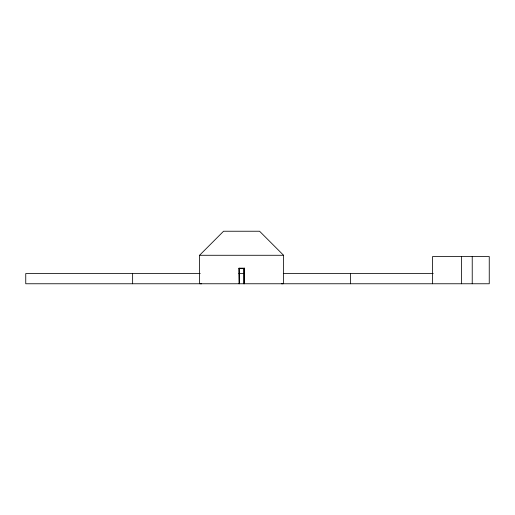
<?xml version="1.0" encoding="UTF-8"?>
<svg xmlns="http://www.w3.org/2000/svg" width="515" height="515" viewBox="0 0 515 515"><rect width="100%" height="100%" fill="white"/><g stroke="black" fill="none" stroke-linecap="round" stroke-linejoin="round"><path stroke-width="0.77" d="M244.194 283.765L244.174 268.63L244.574 268.167L239.063 268.167L239.063 283.765M199.595 283.765L199.562 255.279L223.561 231.235L259.573 231.235L283.572 255.279L283.572 283.765M201.05 283.765L201.462 283.72L200.251 283.765M199.562 255.279L283.572 255.279M238.966 268.63L244.174 268.63M200.251 273.555L25.75 273.555L25.75 283.765L489.25 283.765L489.25 256.534L432.574 256.534L432.574 283.765M238.831 273.555L244.071 273.555M283.308 273.555L433.25 273.555M282.793 283.765L281.654 283.72L282.059 283.765M239.063 268.167L239.378 283.765M243.743 268.63L243.762 283.765M472.229 256.534L472.229 283.765M461.511 256.534L461.511 283.765M350.477 273.555L350.477 283.765M244.574 268.167L244.574 283.765M132.632 273.555L132.632 283.765"/></g></svg>
